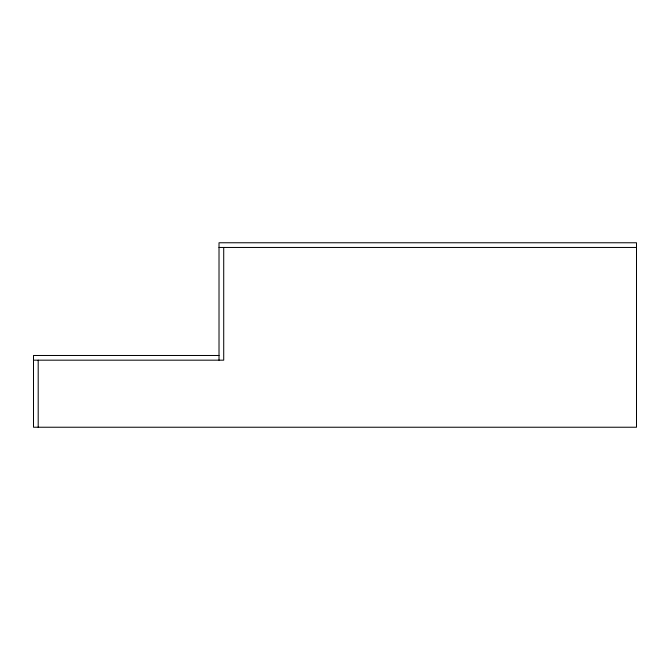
<?xml version="1.0" encoding="UTF-8"?>
<svg xmlns="http://www.w3.org/2000/svg" width="670" height="670" viewBox="0 0 670 670"><rect width="100%" height="100%" fill="white"/><g stroke="black" fill="none" stroke-linecap="round" stroke-linejoin="round"><path stroke-width="1" d="M219.015 247.456L636.5 247.456M219.015 355.485L33.5 355.485L33.5 427.234L636.5 427.234L636.5 242.766L219.015 242.766L219.015 360.175M33.5 360.175L223.713 360.175L223.713 247.456M38.198 360.175L38.198 427.234"/></g></svg>
